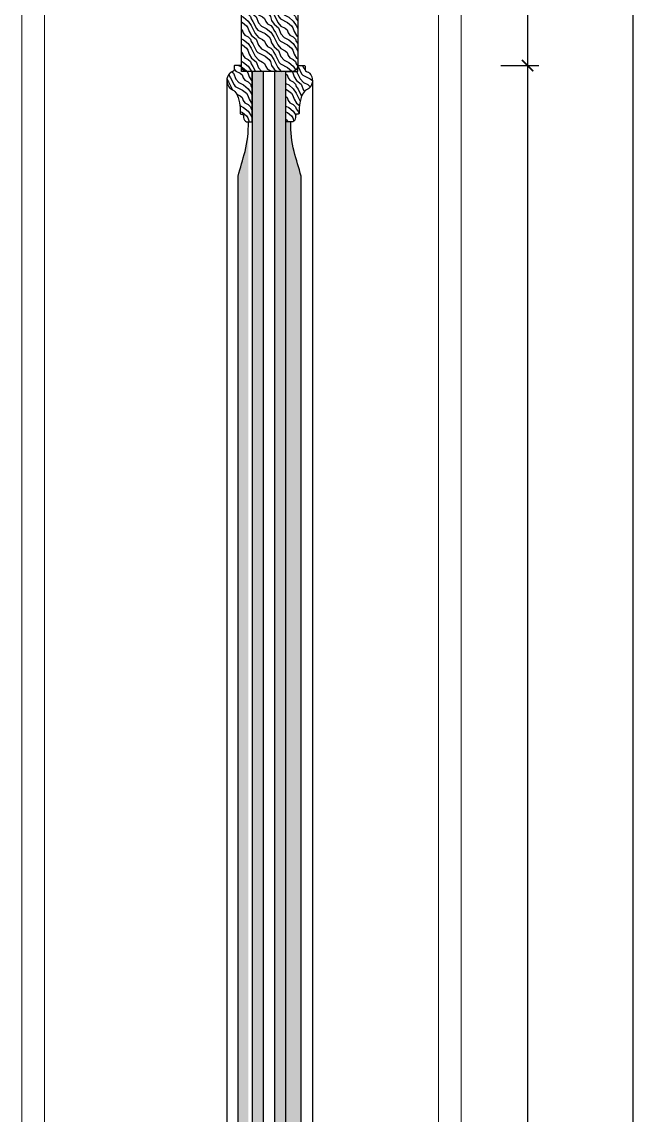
# Model space of a CAD drawing. Header units: millimetres. Extents: x -59920 to -20716, y 18887 to 47087.
# Drawn here: x -32783 to -32231, y 33343 to 34312 of the extents above; entities that cross this region are included whole.
import ezdxf

# ---------------------------------------------------------------- set-up
doc = ezdxf.new("R2010")
doc.units = ezdxf.units.MM
doc.layers.add('_ACM-A-DETL-THIN', color=2, linetype='Continuous', lineweight=13)
for name, color, linetype in [('DE-MT', 2, 'Continuous'), ('I-DETL-LW01', 1, 'Continuous'), ('I-DETL-LW251', 251, 'Continuous'), ('I-PL-DOOR', 2, 'Continuous'), ('PE-尺寸标注', 44, 'Continuous')]:
    doc.layers.add(name, color=color, linetype=linetype)
doc.styles.add('Arial', font='arial.ttf')
doc.dimstyles.new('WALL TYPE$0$Aec-Arch-M-5', dxfattribs={"dimscale": 5, "dimtxt": 2.5, "dimasz": 2, "dimexe": 2, "dimexo": 3, "dimgap": 0.8, "dimtad": 1, "dimdec": 0, "dimrnd": 1, "dimzin": 3, "dimdsep": 46, "dimtxsty": 'Arial', "dimblk": 'WALL TYPE$0$_ArchTick', "dimcen": 2.5, "dimdle": 2, "dimclrt": 256, "dimazin": 2, "dimtfac": 0.75, "dimtdec": 0, "dimtix": 1, "dimtmove": 2, "dimatfit": 2, "dimfxl": 5, "dimtolj": 1, "dimtzin": 0, "dimarcsym": 0})
pattern_1 = [(333.4349488199999, (-62010.38234394566, -2871.443039629416), (-1.019981876737565e-09, -19.9999999776412), [4.621368350000001, -17.7393114]), (310.60129465, (-61993.08837769566, -2858.286000279415), (1.801354732045014e-08, -19.99999998960277), [4.158066499999999, -88.037378]), (310.60129465, (-61973.08837769566, -2868.286000279415), (1.801354732045014e-08, -19.99999998960277), [4.158066499999999, -88.037378]), (310.60129465, (-61953.08837769566, -2878.286000279415), (-1.452602260698653e-08, -19.99999995163994), [4.158066499999999, -88.037378]), (333.4349488199999, (-62013.17721594566, -2861.295603629416), (-1.019981876737565e-09, -19.9999999776412), [4.237007800000001, -18.12367195]), (320.19442891, (-62009.38752094566, -2863.190451129416), (7.906897359077856e-10, -20.00000001048199), [2.2404905, -75.86200600000001]), (320.19442891, (-61989.38752094566, -2873.190451129416), (7.906897359077856e-10, -20.00000001048199), [2.2404905, -75.86200600000001]), (320.19442891, (-61969.38752094566, -2883.190451129416), (7.906897359077856e-10, -20.00000001048199), [2.2404905, -75.86200600000001]), (291.8014094899999, (-62007.66632844566, -2864.624778179412), (-2.658085085371908e-08, -19.99999999207266), [2.868712150000001, -50.98293590000001]), (303.69006753, (-62006.60091549567, -2867.288310579414), (-1.246419523148746e-08, -20.00000002516126), [2.521813, -33.53369975]), (333.4349488, (-62005.20206534566, -2869.386585829412), (-8.001298512638747e-09, -19.99999997764121), [3.3552885, -19.00539090000001]), (314.9999999999999, (-62002.20100374566, -2870.887116629416), (-8.88178418209734e-15, -19.99999996643937), [2.7178182, -53.85072430000001]), (314.9999999999999, (-61982.20100374566, -2880.887116629416), (-8.88178418209734e-15, -19.99999996643937), [2.7178182, -53.85072430000001]), (291.8014094899999, (-62000.27921609566, -2872.808904279413), (-2.658085085371908e-08, -19.99999999207266), [2.19237, -51.65927800000001]), (333.4349488, (-62013.63937679566, -2854.814523179415), (-8.001298512638747e-09, -19.99999997764121), [7.189599900000001, -15.1710799]), (320.19442891, (-62007.20880314567, -2858.029810029413), (7.906897359077856e-10, -20.00000001048199), [4.573562000000001, -73.52893490000001]), (320.19442891, (-61987.20880314567, -2868.029810029413), (7.906897359077856e-10, -20.00000001048199), [4.573562000000001, -73.52893490000001]), (320.19442891, (-61967.20880314567, -2878.029810029413), (7.906897359077856e-10, -20.00000001048199), [4.573562000000001, -73.52893490000001]), (303.69006753, (-62003.69529559567, -2860.957732979416), (-1.246419523148746e-08, -20.00000002516126), [2.240559500000001, -33.81495340000001]), (285.9453959, (-62002.45245689565, -2862.821991029417), (-1.449476095816138e-06, -19.99999999510855), [3.5624845, -69.23861445000001]), (303.69006753, (-62001.47376719567, -2866.247405129416), (-1.246419523148746e-08, -20.00000002516126), [4.092966500000001, -31.96254620000001]), (320.19442891, (-61999.20339784566, -2869.652959129413), (7.906897359077856e-10, -20.00000001048199), [5.197338000000001, -72.90515900000001]), (320.19442891, (-61979.20339784566, -2879.652959129413), (7.906897359077856e-10, -20.00000001048199), [5.197338000000001, -72.90515900000001]), (320.1944289, (-61959.20339784566, -2889.652959129413), (-2.699968026931293e-09, -20.00000001048199), [5.197338000000001, -72.90515900000001]), (291.8014094899999, (-61995.21069009566, -2872.980218979417), (-2.658085085371908e-08, -19.99999999207266), [5.714501500000001, -48.13714700000001]), (320.19442891, (-62006.24886644566, -2853.509778379415), (7.906897359077856e-10, -20.00000001048199), [5.214066750000002, -72.88843]), (320.19442891, (-61986.24886644566, -2863.509778379415), (7.906897359077856e-10, -20.00000001048199), [5.214066750000002, -72.88843]), (320.19442891, (-61966.24886644566, -2873.509778379415), (7.906897359077856e-10, -20.00000001048199), [5.214066750000002, -72.88843]), (303.69006753, (-62002.24330944566, -2856.847742579415), (-1.246419523148746e-08, -20.00000002516126), [4.838075000000001, -31.21743775000001]), (296.56505118, (-61999.55962824567, -2860.873264279417), (1.01996633361524e-09, -19.9999999776412), [7.985959999999993, -81.45675899999989]), (296.56505118, (-61979.55962824567, -2870.873264279417), (1.01996633361524e-09, -19.9999999776412), [7.985959999999993, -81.45675899999989]), (310.60129465, (-61995.98817994566, -2868.016145379417), (1.801354732045014e-08, -19.99999998960277), [4.3193014, -87.87614315]), (310.60129465, (-61975.98817994566, -2878.016145379417), (1.801354732045014e-08, -19.99999998960277), [4.3193014, -87.87614315]), (310.60129465, (-61955.98817994566, -2888.016143379416), (1.801354732045014e-08, -19.99999998960277), [4.3193014, -87.87614315]), (303.69006753, (-61999.46499089566, -2854.844467879415), (-1.246419523148746e-08, -20.00000002516126), [2.735791650000001, -33.31972211000001]), (296.5650512, (-61997.94744674566, -2857.120784129413), (8.001280749070372e-09, -19.99999997764121), [7.158076199999992, -82.28464299999986]), (296.5650512, (-61977.94744674566, -2867.120784129413), (-8.144143692767615e-08, -20.00000002236256), [7.158076199999992, -82.28464299999986]), (310.60129465, (-61994.74625794566, -2863.523162129419), (1.801354732045014e-08, -19.99999998960277), [1.700823, -90.49462155]), (310.60129465, (-61974.74625794566, -2873.523162129419), (1.801354732045014e-08, -19.99999998960277), [1.700823, -90.49462155]), (310.60129465, (-61954.74625794566, -2883.523161879417), (1.801354732045014e-08, -19.99999998960277), [1.700823, -90.49462155])]

# ---------------------------------------------------------------- blocks, each defined once
blk = doc.blocks.new('WALL TYPE$0$_ArchTick')
at = {"color": 0, "linetype": 'ByBlock', "const_width": 0.15}
blk.add_lwpolyline([(-0.5, -0.5), (0.5, 0.5)], dxfattribs=at)
blk = doc.blocks.new('*D79')
at = {"layer": 'DE-MT', "color": 0, "lineweight": -2, "transparency": 16777216}
for p, q in [((-32334.06600444525, 34283.73727861552), (-32334.06600444525, 32403.42523913367)), ((-32357.79022432509, 34273.73727861552), (-32324.06600444525, 34273.73727861552)), ((-32357.79022432509, 32413.42523913367), (-32324.06600444525, 32413.42523913367))]:
    blk.add_line(p, q, dxfattribs=at)
at = {"layer": 'Defpoints', "color": 0, "transparency": 16777216}
for p in [(-32372.79022432509, 34273.73727861552), (-32372.79022432509, 32413.42523913367), (-32334.06600444525, 32413.42523913367)]:
    blk.add_point(p, dxfattribs=at)
at = {"layer": 'DE-MT', "color": 0, "lineweight": -2, "transparency": 16777216, "xscale": 10, "yscale": 10, "zscale": 10}
for p, rotation in [((-32334.06600444525, 34273.73727861552), 90), ((-32334.06600444525, 32413.42523913367), 270)]:
    blk.add_blockref('WALL TYPE$0$_ArchTick', p, dxfattribs=dict(at, rotation=rotation))
at = {"layer": 'DE-MT', "transparency": 16777216, "insert": (-32344.44816679174, 32775.55872528168), "char_height": 12.5, "attachment_point": 5, "rotation": 90, "style": 'Arial'}
blk.add_mtext('\\A1;1860', dxfattribs=at)
blk = doc.blocks.new('*D80')
at = {"layer": 'DE-MT', "color": 0, "lineweight": -2, "transparency": 16777216}
for p, q in [((-32334.06600444525, 34423.42524075791), (-32334.06600444525, 34263.73727861552)), ((-32357.79022432509, 34413.42524075791), (-32324.06600444525, 34413.42524075791)), ((-32357.79022432509, 34273.73727861552), (-32324.06600444525, 34273.73727861552))]:
    blk.add_line(p, q, dxfattribs=at)
at = {"layer": 'Defpoints', "color": 0, "transparency": 16777216}
for p in [(-32372.79022432509, 34413.42524075791), (-32372.79022432509, 34273.73727861552), (-32334.06600444525, 34273.73727861552)]:
    blk.add_point(p, dxfattribs=at)
at = {"layer": 'DE-MT', "color": 0, "lineweight": -2, "transparency": 16777216, "xscale": 10, "yscale": 10, "zscale": 10}
for p, rotation in [((-32334.06600444525, 34413.42524075791), 90), ((-32334.06600444525, 34273.73727861552), 270)]:
    blk.add_blockref('WALL TYPE$0$_ArchTick', p, dxfattribs=dict(at, rotation=rotation))
at = {"layer": 'DE-MT', "transparency": 16777216, "insert": (-32344.44816679176, 34343.58125968672), "char_height": 12.5, "attachment_point": 5, "rotation": 90, "style": 'Arial'}
blk.add_mtext('\\A1;140', dxfattribs=at)
blk = doc.blocks.new('*D100')
at = {"layer": 'DE-MT', "color": 0, "lineweight": -2, "transparency": 16777216}
for p, q in [((-32240.56888400178, 35108.06342534166), (-32240.56888400178, 31803.42524075781)), ((-32378.19000034612, 35098.06342534166), (-32230.56888400178, 35098.06342534166)), ((-32378.18965275053, 31813.42524075781), (-32230.56888400178, 31813.42524075781))]:
    blk.add_line(p, q, dxfattribs=at)
at = {"layer": 'Defpoints', "color": 0, "transparency": 16777216}
for p in [(-32393.19000034612, 35098.06342534166), (-32393.18965275053, 31813.42524075781), (-32240.56888400178, 31813.42524075781)]:
    blk.add_point(p, dxfattribs=at)
at = {"layer": 'DE-MT', "color": 0, "lineweight": -2, "transparency": 16777216, "xscale": 10, "yscale": 10, "zscale": 10}
for p, rotation in [((-32240.56888400178, 35098.06342534166), 90), ((-32240.56888400178, 31813.42524075781), 270)]:
    blk.add_blockref('WALL TYPE$0$_ArchTick', p, dxfattribs=dict(at, rotation=rotation))
at = {"layer": 'DE-MT', "transparency": 16777216, "insert": (-32250.95530964973, 32784.99431544964), "char_height": 12.5, "attachment_point": 5, "rotation": 90, "style": 'Arial'}
blk.add_mtext('\\A1;3285', dxfattribs=at)

msp = doc.modelspace()

# ---------------------------------------------------------------- hatches: boundary and pattern name
at = {"layer": 'I-DETL-LW251'}
h = msp.add_hatch(dxfattribs=at)
h.set_pattern_fill('ANSI38', color=250, angle=-360.0000000000001)
h.set_pattern_definition([(44.99999999999994, (-61724.20981574881, -2853.509673697354), (-2.245064030267286, 2.245064030267291), []), (134.9999999999999, (-61724.20981574881, -2853.509673697354), (-6.735192090801862, 2.245064030267295), [7.9375, -4.7625])])
h.paths.add_polyline_path([(-32568.51376072471, 34268.42534543986), (-32578.51376072471, 34268.42534543986), (-32578.51376072468, 32418.73738295545), (-32568.51376072468, 32418.73738295545)])
h = msp.add_hatch(dxfattribs=at)
h.set_pattern_fill('ANSI38', color=250, angle=-360.0000000000001)
h.set_pattern_definition([(44.99999999999994, (-61704.38612491325, -2853.509778387899), (-2.245064030267286, 2.245064030267291), []), (134.9999999999999, (-61704.38612491325, -2853.509778387899), (-6.735192090801862, 2.245064030267295), [7.9375, -4.7625])])
h.paths.add_polyline_path([(-32548.69006988913, 34268.42524074932), (-32558.69006988913, 34268.42524074932), (-32558.69006988911, 32418.73727826491), (-32548.69006988911, 32418.73727826491)])
at = {"layer": 'PE-尺寸标注'}
h = msp.add_hatch(dxfattribs=at)
h.set_pattern_fill('木纹面1', color=250, scale=5.000000000000001, angle=-90.00000000000001, style=0, pattern_type=2)
h.set_pattern_definition(pattern_1)
edge = h.paths.add_edge_path()
edge.add_line((-32538.19000034611, 34403.4252407578), (-32538.19000034611, 34273.4252407578))
edge.add_arc((-32543.19000034611, 34273.4252407578), 5, -90, 0, ccw=False)
edge.add_line((-32543.19000034611, 34268.4252407578), (-32583.19000034611, 34268.4252407578))
edge.add_arc((-32583.19000034611, 34273.4252407578), 5, 180, 270, ccw=False)
edge.add_line((-32588.19000034611, 34273.4252407578), (-32588.19000034611, 34403.4252407578))
edge.add_arc((-32583.19000034611, 34403.4252407578), 5, 90, 180, ccw=False)
edge.add_line((-32583.19000034611, 34408.4252407578), (-32543.19000034611, 34408.4252407578))
edge.add_arc((-32543.19000034611, 34403.4252407578), 5, 0, 90, ccw=False)
h = msp.add_hatch(dxfattribs=at)
h.set_pattern_fill('木纹面1', color=250, scale=5.000000000000001, angle=-90.00000000000001, style=0, pattern_type=2)
h.set_pattern_definition(pattern_1)
edge = h.paths.add_edge_path()
edge.add_line((-32588.19000030833, 34273.73727744231), (-32594.25574866901, 34273.73727978852))
edge.add_arc((-32594.10922793367, 34273.1097692086), 0.6443895202402989, 103.1428197419721, 182.5104365694411)
edge.add_line((-32594.75299900728, 34273.08154406752), (-32594.75246691066, 34270.03215742098))
edge.add_arc((-32596.6301545902, 34270.12637961133), 1.880050223535863, 294.11766856363874, 357.1273127446038, ccw=False)
edge.add_arc((-32594.94390089544, 34263.21822018632), 5.272757648918302, 100.0269017701345, 134.3485864984653)
edge.add_arc((-32591.49444048715, 34260.424296176), 9.69555985895957, 137.3856865509341, 226.9553323903619)
edge.add_arc((-32604.24622153501, 34239.7645290486), 14.89561338421218, 47.328340913263276, 65.68252500635151, ccw=False)
edge.add_arc((-32604.24767797388, 34241.51020180198), 13.66451133287872, 15.962954618763774, 42.35637117541887, ccw=False)
edge.add_arc((-32641.55399397135, 34230.79692094692), 52.47862186100017, 5.880140158461813, 16.007006305144102, ccw=False)
edge.add_line((-32589.35149429506, 34236.17323752765), (-32589.35149420744, 34231.44565502477))
edge.add_arc((-32588.38707432428, 34231.44472128907), 0.9644203351730569, 179.9445271724169, 273.9098940141832)
edge.add_line((-32588.32131284238, 34230.48254562404), (-32587.36877849624, 34230.48254562404))
edge.add_arc((-32587.69286204814, 34229.03705620856), 1.481374293982462, 1.6899392575231218, 77.36306983735909, ccw=False)
edge.add_line((-32586.21213207213, 34229.08074301468), (-32586.21213207213, 34227.69265139745))
edge.add_arc((-32581.69084532269, 34227.79543339532), 4.522454865419768, 181.3022754105567, 243.8098876883278)
edge.add_line((-32583.68683531765, 34223.73727840201), (-32578.51386148563, 34223.73727840201))
edge.add_line((-32578.51386148563, 34223.73727840201), (-32578.51362548482, 34268.42524074686))
edge.add_line((-32578.51362548482, 34268.42524074686), (-32588.19000043157, 34268.42524080408))
edge.add_line((-32588.19000043157, 34268.42524080408), (-32588.19020615089, 34273.73727744237))
h = msp.add_hatch(dxfattribs=at)
h.set_pattern_fill('木纹面1', color=250, scale=5.000000000000001, angle=-90.00000000000001, style=0, pattern_type=2)
h.set_pattern_definition(pattern_1)
edge = h.paths.add_edge_path()
edge.add_line((-32538.19000038388, 34273.73727744231), (-32532.1242520232, 34273.73727978852))
edge.add_arc((-32532.27077275854, 34273.1097692086), 0.6443895202402989, -2.5104365694410262, 76.85718025802788, ccw=False)
edge.add_line((-32531.62700168493, 34273.08154406752), (-32531.62753378155, 34270.03215742098))
edge.add_arc((-32529.74984610201, 34270.12637961133), 1.880050223535863, 182.8726872553962, 245.8823314363613)
edge.add_arc((-32531.43609979677, 34263.21822018632), 5.272757648918302, 45.651413501534705, 79.97309822986551, ccw=False)
edge.add_arc((-32534.88556020506, 34260.424296176), 9.69555985895957, -46.95533239036189, 42.61431344906589, ccw=False)
edge.add_arc((-32522.1337791572, 34239.7645290486), 14.89561338421218, 114.3174749936486, 132.6716590867368)
edge.add_arc((-32522.13232271833, 34241.51020180198), 13.66451133287872, 137.6436288245811, 164.0370453812363)
edge.add_arc((-32484.82600672086, 34230.79692094692), 52.47862186100017, 163.9929936948559, 174.1198598415382)
edge.add_line((-32537.02850639715, 34236.17323752765), (-32537.02850648477, 34231.44565502477))
edge.add_arc((-32537.99292636793, 34231.44472128907), 0.9644203351730569, -93.90989401418318, 0.05547282758311667, ccw=False)
edge.add_line((-32538.05868784983, 34230.48254562404), (-32539.01122219597, 34230.48254562404))
edge.add_arc((-32538.68713864407, 34229.03705620856), 1.481374293982462, 102.6369301626409, 178.3100607424768)
edge.add_line((-32540.16786862008, 34229.08074301468), (-32540.16786862008, 34227.69265139745))
edge.add_arc((-32544.68915536952, 34227.79543339532), 4.522454865419768, 296.1901123116721, 358.69772458944334, ccw=False)
edge.add_line((-32542.69316537456, 34223.73727840201), (-32548.68983388833, 34223.73727840201))
edge.add_line((-32548.68983388833, 34223.73727840201), (-32548.69006988913, 34268.42524074932))
edge.add_line((-32548.69006988913, 34268.42524074932), (-32538.19000026064, 34268.42524080654))
edge.add_line((-32538.19000026064, 34268.42524080654), (-32538.18979454132, 34273.73727744237))
h = msp.add_hatch(dxfattribs=at)
h.set_pattern_fill('木纹面1', color=250, scale=5.000000000000001, angle=-90.00000000000001, style=0, pattern_type=2)
h.set_pattern_definition([(333.4349488199999, (-32547.82354738913, 34205.80401715201), (-1.019981876737565e-09, -19.9999999776412), [4.621368350000001, -17.7393114]), (310.60129465, (-32530.52958113913, 34218.96105650201), (1.801354732045014e-08, -19.99999998960277), [4.158066499999999, -88.037378]), (310.60129465, (-32510.52958113913, 34208.96105650201), (1.801354732045014e-08, -19.99999998960277), [4.158066499999999, -88.037378]), (310.60129465, (-32490.52958113913, 34198.96105650201), (-1.452602260698653e-08, -19.99999995163994), [4.158066499999999, -88.037378]), (333.4349488199999, (-32550.61841938913, 34215.95145315201), (-1.019981876737565e-09, -19.9999999776412), [4.237007800000001, -18.12367195]), (320.19442891, (-32546.82872438913, 34214.056605652), (7.906897359077856e-10, -20.00000001048199), [2.2404905, -75.86200600000001]), (320.19442891, (-32526.82872438913, 34204.056605652), (7.906897359077856e-10, -20.00000001048199), [2.2404905, -75.86200600000001]), (320.19442891, (-32506.82872438913, 34194.056605652), (7.906897359077856e-10, -20.00000001048199), [2.2404905, -75.86200600000001]), (291.8014094899999, (-32545.10753188913, 34212.62227860201), (-2.658085085371908e-08, -19.99999999207266), [2.868712150000001, -50.98293590000001]), (303.69006753, (-32544.04211893913, 34209.95874620201), (-1.246419523148746e-08, -20.00000002516126), [2.521813, -33.53369975]), (333.4349488, (-32542.64326878913, 34207.86047095202), (-8.001298512638747e-09, -19.99999997764121), [3.3552885, -19.00539090000001]), (314.9999999999999, (-32539.64220718913, 34206.359940152), (-8.88178418209734e-15, -19.99999996643937), [2.7178182, -53.85072430000001]), (314.9999999999999, (-32519.64220718913, 34196.359940152), (-8.88178418209734e-15, -19.99999996643937), [2.7178182, -53.85072430000001]), (291.8014094899999, (-32537.72041953913, 34204.43815250201), (-2.658085085371908e-08, -19.99999999207266), [2.19237, -51.65927800000001]), (333.4349488, (-32551.08058023913, 34222.43253360201), (-8.001298512638747e-09, -19.99999997764121), [7.189599900000001, -15.1710799]), (320.19442891, (-32544.65000658913, 34219.21724675201), (7.906897359077856e-10, -20.00000001048199), [4.573562000000001, -73.52893490000001]), (320.19442891, (-32524.65000658913, 34209.21724675201), (7.906897359077856e-10, -20.00000001048199), [4.573562000000001, -73.52893490000001]), (320.19442891, (-32504.65000658913, 34199.21724675201), (7.906897359077856e-10, -20.00000001048199), [4.573562000000001, -73.52893490000001]), (303.69006753, (-32541.13649903913, 34216.289323802), (-1.246419523148746e-08, -20.00000002516126), [2.240559500000001, -33.81495340000001]), (285.9453959, (-32539.89366033913, 34214.425065752), (-1.449476095816138e-06, -19.99999999510855), [3.5624845, -69.23861445000001]), (303.69006753, (-32538.91497063913, 34210.999651652), (-1.246419523148746e-08, -20.00000002516126), [4.092966500000001, -31.96254620000001]), (320.19442891, (-32536.64460128913, 34207.59409765201), (7.906897359077856e-10, -20.00000001048199), [5.197338000000001, -72.90515900000001]), (320.19442891, (-32516.64460128913, 34197.59409765201), (7.906897359077856e-10, -20.00000001048199), [5.197338000000001, -72.90515900000001]), (320.1944289, (-32496.64460128913, 34187.59409765201), (-2.699968026931293e-09, -20.00000001048199), [5.197338000000001, -72.90515900000001]), (291.8014094899999, (-32532.65189353913, 34204.266837802), (-2.658085085371908e-08, -19.99999999207266), [5.714501500000001, -48.13714700000001]), (320.19442891, (-32543.69006988913, 34223.73727840201), (7.906897359077856e-10, -20.00000001048199), [5.214066750000002, -72.88843]), (320.19442891, (-32523.69006988913, 34213.73727840201), (7.906897359077856e-10, -20.00000001048199), [5.214066750000002, -72.88843]), (320.19442891, (-32503.69006988913, 34203.73727840201), (7.906897359077856e-10, -20.00000001048199), [5.214066750000002, -72.88843]), (303.69006753, (-32539.68451288913, 34220.399314202), (-1.246419523148746e-08, -20.00000002516126), [4.838075000000001, -31.21743775000001]), (296.56505118, (-32537.00083168913, 34216.37379250201), (1.01996633361524e-09, -19.9999999776412), [7.985959999999993, -81.45675899999989]), (296.56505118, (-32517.00083168913, 34206.37379250201), (1.01996633361524e-09, -19.9999999776412), [7.985959999999993, -81.45675899999989]), (310.60129465, (-32533.42938338913, 34209.230911402), (1.801354732045014e-08, -19.99999998960277), [4.3193014, -87.87614315]), (310.60129465, (-32513.42938338913, 34199.230911402), (1.801354732045014e-08, -19.99999998960277), [4.3193014, -87.87614315]), (310.60129465, (-32493.42938338913, 34189.230913402), (1.801354732045014e-08, -19.99999998960277), [4.3193014, -87.87614315]), (303.69006753, (-32536.90619433913, 34222.40258890201), (-1.246419523148746e-08, -20.00000002516126), [2.735791650000001, -33.31972211000001]), (296.5650512, (-32535.38865018913, 34220.12627265201), (8.001280749070372e-09, -19.99999997764121), [7.158076199999992, -82.28464299999986]), (296.5650512, (-32515.38865018913, 34210.12627265201), (-8.144143692767615e-08, -20.00000002236256), [7.158076199999992, -82.28464299999986]), (310.60129465, (-32532.18746138913, 34213.72389465201), (1.801354732045014e-08, -19.99999998960277), [1.700823, -90.49462155]), (310.60129465, (-32512.18746138913, 34203.72389465201), (1.801354732045014e-08, -19.99999998960277), [1.700823, -90.49462155]), (310.60129465, (-32492.18746138913, 34193.72389490201), (1.801354732045014e-08, -19.99999998960277), [1.700823, -90.49462155])])
h.paths.add_polyline_path([(-32535.19000034612, 34175.6263611504, -0.001844629373876089), (-32541.39155778877, 34197.42377293545, -0.06655622493016713), (-32544.36636697152, 34223.73727840201), (-32548.69006988913, 34223.73727840201), (-32548.69006988911, 32463.42524052007), (-32544.36636697153, 32463.42524052007, -0.06655622492857276), (-32541.39155778893, 32489.73874598601, -0.001844629373928744), (-32535.19000034611, 32511.53615777169)])
h = msp.add_hatch(dxfattribs=at)
h.set_pattern_fill('木纹面1', color=250, scale=5.000000000000001, angle=-90.00000000000001, style=0, pattern_type=2)
h.set_pattern_definition([(333.4349488199999, (-32590.3234778461, 34205.80401715201), (-1.019981876737565e-09, -19.9999999776412), [4.621368350000001, -17.7393114]), (310.60129465, (-32573.02951159611, 34218.96105650201), (1.801354732045014e-08, -19.99999998960277), [4.158066499999999, -88.037378]), (310.60129465, (-32553.02951159611, 34208.96105650201), (1.801354732045014e-08, -19.99999998960277), [4.158066499999999, -88.037378]), (310.60129465, (-32533.02951159611, 34198.96105650201), (-1.452602260698653e-08, -19.99999995163994), [4.158066499999999, -88.037378]), (333.4349488199999, (-32593.11834984611, 34215.95145315201), (-1.019981876737565e-09, -19.9999999776412), [4.237007800000001, -18.12367195]), (320.19442891, (-32589.3286548461, 34214.056605652), (7.906897359077856e-10, -20.00000001048199), [2.2404905, -75.86200600000001]), (320.19442891, (-32569.3286548461, 34204.056605652), (7.906897359077856e-10, -20.00000001048199), [2.2404905, -75.86200600000001]), (320.19442891, (-32549.3286548461, 34194.056605652), (7.906897359077856e-10, -20.00000001048199), [2.2404905, -75.86200600000001]), (291.8014094899999, (-32587.60746234611, 34212.62227860201), (-2.658085085371908e-08, -19.99999999207266), [2.868712150000001, -50.98293590000001]), (303.69006753, (-32586.54204939611, 34209.95874620201), (-1.246419523148746e-08, -20.00000002516126), [2.521813, -33.53369975]), (333.4349488, (-32585.14319924611, 34207.86047095202), (-8.001298512638747e-09, -19.99999997764121), [3.3552885, -19.00539090000001]), (314.9999999999999, (-32582.14213764611, 34206.359940152), (-8.88178418209734e-15, -19.99999996643937), [2.7178182, -53.85072430000001]), (314.9999999999999, (-32562.14213764611, 34196.359940152), (-8.88178418209734e-15, -19.99999996643937), [2.7178182, -53.85072430000001]), (291.8014094899999, (-32580.2203499961, 34204.43815250201), (-2.658085085371908e-08, -19.99999999207266), [2.19237, -51.65927800000001]), (333.4349488, (-32593.58051069611, 34222.43253360201), (-8.001298512638747e-09, -19.99999997764121), [7.189599900000001, -15.1710799]), (320.19442891, (-32587.14993704611, 34219.21724675201), (7.906897359077856e-10, -20.00000001048199), [4.573562000000001, -73.52893490000001]), (320.19442891, (-32567.14993704611, 34209.21724675201), (7.906897359077856e-10, -20.00000001048199), [4.573562000000001, -73.52893490000001]), (320.19442891, (-32547.14993704611, 34199.21724675201), (7.906897359077856e-10, -20.00000001048199), [4.573562000000001, -73.52893490000001]), (303.69006753, (-32583.63642949611, 34216.289323802), (-1.246419523148746e-08, -20.00000002516126), [2.240559500000001, -33.81495340000001]), (285.9453959, (-32582.39359079611, 34214.425065752), (-1.449476095816138e-06, -19.99999999510855), [3.5624845, -69.23861445000001]), (303.69006753, (-32581.4149010961, 34210.999651652), (-1.246419523148746e-08, -20.00000002516126), [4.092966500000001, -31.96254620000001]), (320.19442891, (-32579.1445317461, 34207.59409765201), (7.906897359077856e-10, -20.00000001048199), [5.197338000000001, -72.90515900000001]), (320.19442891, (-32559.1445317461, 34197.59409765201), (7.906897359077856e-10, -20.00000001048199), [5.197338000000001, -72.90515900000001]), (320.1944289, (-32539.1445317461, 34187.59409765201), (-2.699968026931293e-09, -20.00000001048199), [5.197338000000001, -72.90515900000001]), (291.8014094899999, (-32575.15182399611, 34204.266837802), (-2.658085085371908e-08, -19.99999999207266), [5.714501500000001, -48.13714700000001]), (320.19442891, (-32586.19000034611, 34223.73727840201), (7.906897359077856e-10, -20.00000001048199), [5.214066750000002, -72.88843]), (320.19442891, (-32566.19000034611, 34213.73727840201), (7.906897359077856e-10, -20.00000001048199), [5.214066750000002, -72.88843]), (320.19442891, (-32546.19000034611, 34203.73727840201), (7.906897359077856e-10, -20.00000001048199), [5.214066750000002, -72.88843]), (303.69006753, (-32582.18444334611, 34220.399314202), (-1.246419523148746e-08, -20.00000002516126), [4.838075000000001, -31.21743775000001]), (296.56505118, (-32579.5007621461, 34216.37379250201), (1.01996633361524e-09, -19.9999999776412), [7.985959999999993, -81.45675899999989]), (296.56505118, (-32559.5007621461, 34206.37379250201), (1.01996633361524e-09, -19.9999999776412), [7.985959999999993, -81.45675899999989]), (310.60129465, (-32575.92931384611, 34209.230911402), (1.801354732045014e-08, -19.99999998960277), [4.3193014, -87.87614315]), (310.60129465, (-32555.92931384611, 34199.230911402), (1.801354732045014e-08, -19.99999998960277), [4.3193014, -87.87614315]), (310.60129465, (-32535.92931384611, 34189.230913402), (1.801354732045014e-08, -19.99999998960277), [4.3193014, -87.87614315]), (303.69006753, (-32579.40612479611, 34222.40258890201), (-1.246419523148746e-08, -20.00000002516126), [2.735791650000001, -33.31972211000001]), (296.5650512, (-32577.8885806461, 34220.12627265201), (8.001280749070372e-09, -19.99999997764121), [7.158076199999992, -82.28464299999986]), (296.5650512, (-32557.8885806461, 34210.12627265201), (-8.144143692767615e-08, -20.00000002236256), [7.158076199999992, -82.28464299999986]), (310.60129465, (-32574.68739184611, 34213.72389465201), (1.801354732045014e-08, -19.99999998960277), [1.700823, -90.49462155]), (310.60129465, (-32554.68739184611, 34203.72389465201), (1.801354732045014e-08, -19.99999998960277), [1.700823, -90.49462155]), (310.60129465, (-32534.68739184611, 34193.72389490201), (1.801354732045014e-08, -19.99999998960277), [1.700823, -90.49462155])])
h.paths.add_polyline_path([(-32591.19000034611, 32511.53615777169, -0.001844629373880068), (-32584.98844290345, 32489.73874598658, -0.06144992305364881), (-32581.99296361664, 32465.45744562015), (-32581.99315921246, 34221.50737713286, -0.06095338231532303), (-32584.98844290329, 34197.423772936, -0.001844629373922066), (-32591.19000034609, 34175.6263611504)])

# ---------------------------------------------------------------- linework, layer by layer
at = {"layer": '_ACM-A-DETL-THIN', "color": 8}
for points in [[(-32783.19034791978, 35041.06008133598), (-32783.19034791978, 31513.42524075767)], [(-32393.18965275052, 35041.05648385148), (-32393.18965275052, 31813.4252407578)], [(-32763.07691109272, 34938.06342534165), (-32763.07691109272, 31513.42524075767)], [(-32413.30308959952, 34938.06342534165), (-32413.30308959952, 31794.69440649825)]]:
    msp.add_lwpolyline(points, dxfattribs=at)
at = {"layer": 'I-DETL-LW01'}
for points in [[(-32568.51376072471, 34268.42534543986), (-32578.51376072471, 34268.42534543986), (-32578.51376072468, 32418.73738295545), (-32568.51376072468, 32418.73738295545)], [(-32548.69006988913, 34268.42524074932), (-32558.69006988913, 34268.42524074932), (-32558.69006988911, 32418.73727826491), (-32548.69006988911, 32418.73727826491)]]:
    msp.add_lwpolyline(points, close=True, dxfattribs=at)
at = {"layer": 'I-PL-DOOR'}
msp.add_lwpolyline([(-32538.19000034611, 34403.4252407578), (-32538.19000034611, 34273.4252407578, -0.414213562373095), (-32543.19000034611, 34268.4252407578), (-32583.19000034611, 34268.4252407578, -0.414213562373095), (-32588.19000034611, 34273.4252407578), (-32588.19000034611, 34403.4252407578, -0.414213562373095), (-32583.19000034611, 34408.4252407578), (-32543.19000034611, 34408.4252407578, -0.414213562373095)], format="xyb", close=True, dxfattribs=at)
for points in [[(-32588.19000030833, 34273.73727744231), (-32594.25574866901, 34273.73727978852, 0.3608485339639558), (-32594.75299900728, 34273.08154406752), (-32594.75246691066, 34270.03215742098, -0.2820745966352216), (-32595.86194362887, 34268.41044232754, 0.1508862683582727), (-32598.62967416397, 34266.98877036331, 0.4120153201889672), (-32598.11232243145, 34253.33856971007, -0.08025688912617258), (-32594.15003336598, 34250.71652806921, -0.1156748375187649), (-32591.11007413123, 34245.26815806034, -0.04421556959747888), (-32589.35149429506, 34236.17323752765), (-32589.35149420744, 34231.44565502477, 0.4346327009058851), (-32588.32131284238, 34230.48254562404), (-32587.36877849624, 34230.48254562404, -0.3427330615856578), (-32586.21213207213, 34229.08074301468), (-32586.21213207213, 34227.69265139745, 0.2797112340678224), (-32583.68683531765, 34223.73727840201), (-32578.51386148563, 34223.73727840201), (-32578.51362548482, 34268.42524074686), (-32588.19000043157, 34268.42524080408), (-32588.19020615089, 34273.73727744237)], [(-32538.19000038388, 34273.73727744231), (-32532.1242520232, 34273.73727978852, -0.3608485339639558), (-32531.62700168493, 34273.08154406752), (-32531.62753378155, 34270.03215742098, 0.2820745966352216), (-32530.51805706334, 34268.41044232754, -0.1508862683582727), (-32527.75032652824, 34266.98877036331, -0.4120153201889672), (-32528.26767826076, 34253.33856971007, 0.08025688912617258), (-32532.22996732623, 34250.71652806921, 0.1156748375187649), (-32535.26992656098, 34245.26815806034, 0.04421556959747888), (-32537.02850639715, 34236.17323752765), (-32537.02850648477, 34231.44565502477, -0.4346327009058851), (-32538.05868784983, 34230.48254562404), (-32539.01122219597, 34230.48254562404, 0.3427330615856578), (-32540.16786862008, 34229.08074301468), (-32540.16786862008, 34227.69265139745, -0.2797112340678224), (-32542.69316537456, 34223.73727840201), (-32548.68983388833, 34223.73727840201), (-32548.69006988913, 34268.42524074932), (-32538.19000026064, 34268.42524080654), (-32538.18979454132, 34273.73727744237)], [(-32582.01363371847, 32463.42524062918, 0.06655622465576919), (-32584.98844290345, 32489.73874598657, 0.001844629373880221), (-32591.19000034611, 32511.53615777169), (-32591.19000034609, 34175.6263611504, 0.00184462937387534), (-32584.98844290344, 34197.42377293545, 0.06655622465576919), (-32582.01363371847, 34223.73727829284, 35859.65821164855)], [(-32544.36636697375, 32463.42524062918, -0.06655622465576919), (-32541.39155778877, 32489.73874598657, -0.001844629373880221), (-32535.19000034611, 32511.53615777169), (-32535.19000034612, 34175.6263611504, -0.00184462937387534), (-32541.39155778877, 34197.42377293545, -0.06655622465576919), (-32544.36636697374, 34223.73727829284, -35859.65821164855)]]:
    msp.add_lwpolyline(points, format="xyb", dxfattribs=at)
at = {"layer": 'I-PL-DOOR', "color": 8}
for points in [[(-32601.18304419411, 34260.05709161684), (-32601.19000034611, 32426.73822285519)], [(-32525.19695649811, 34260.05709161684), (-32525.19000034611, 32426.73822285519)]]:
    msp.add_lwpolyline(points, dxfattribs=at)

# ---------------------------------------------------------------- dimensions: what is measured, and where the dimension line sits
at = {"layer": 'DE-MT'}
for base, p1, p2, picture, middle in [((-32240.56888400178, 31813.42524075781), (-32393.19000034611, 35098.06342534165), (-32393.18965275052, 31813.4252407578), '*D100', (-32250.95530964973, 32784.99431544964)), ((-32334.06600444525, 32413.42523913367), (-32372.79022432508, 34273.7372786155), (-32372.79022432508, 32413.42523913365), '*D79', (-32344.44816679174, 32775.55872528168))]:
    dim = msp.add_linear_dim(base=base, p1=p1, p2=p2, angle=90, dimstyle='WALL TYPE$0$Aec-Arch-M-5', override={"dimzin": 8}, dxfattribs=at)
    dim.commit()
    dim.dimension.update_dxf_attribs({"geometry": picture, "text_midpoint": middle, "dimtype": 160})
dim = msp.add_linear_dim(base=(-32334.06600444525, 34273.73727861552), p1=(-32372.79022432508, 34413.4252407579), p2=(-32372.79022432508, 34273.7372786155), angle=90, dimstyle='WALL TYPE$0$Aec-Arch-M-5', override={"dimzin": 8}, dxfattribs=at)
dim.commit()
dim.dimension.update_dxf_attribs({"geometry": '*D80', "text_midpoint": (-32344.44816679176, 34343.58125968672)})

doc.saveas('drawing.dxf')
